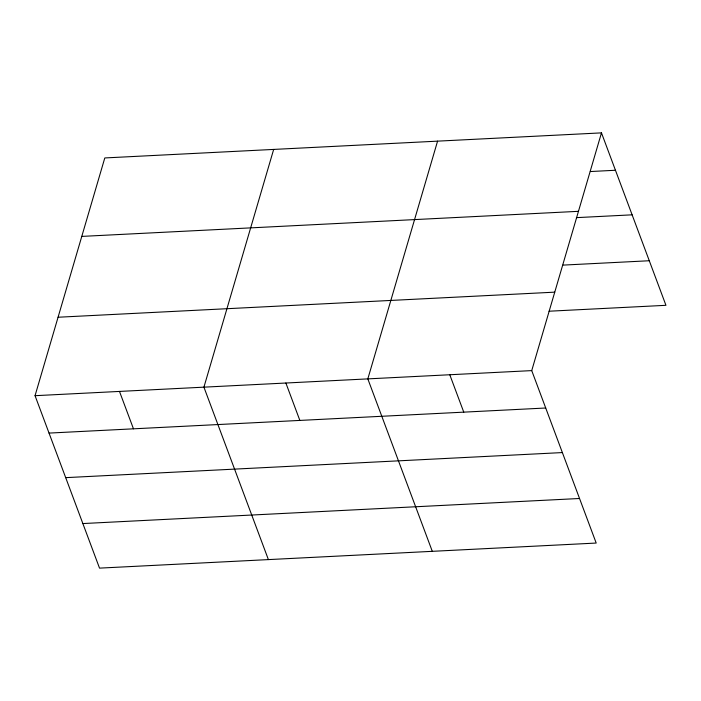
<?xml version="1.0" encoding="UTF-8"?>
<svg xmlns="http://www.w3.org/2000/svg" width="701" height="701" viewBox="0 0 701 701"><rect width="100%" height="100%" fill="white"/><g stroke="black" fill="none" stroke-linecap="round" stroke-linejoin="round"><path stroke-width="1.05" d="M601.476 132.875L531.735 370.61L596.2 543.056L99.524 568.125L35.05 395.688L104.799 157.944L601.476 132.875L665.95 305.312L549.032 311.218M273.67 149.418L203.921 387.162L268.395 559.6M437.573 141.146L367.823 378.89L432.298 551.328M590.33 171.535L615.46 170.264M81.78 236.403L578.456 211.325M576.397 217.643L632.118 214.83M562.964 265.109L649.284 260.746M58.069 317.238L554.745 292.159M35.05 395.688L531.735 370.61M49.035 433.087L545.711 408.008M65.692 477.644L562.377 452.574M82.858 523.559L579.543 498.49M449.779 374.746L463.764 412.144M285.877 383.026L299.853 420.416M119.485 391.421L133.47 428.819"/></g></svg>
